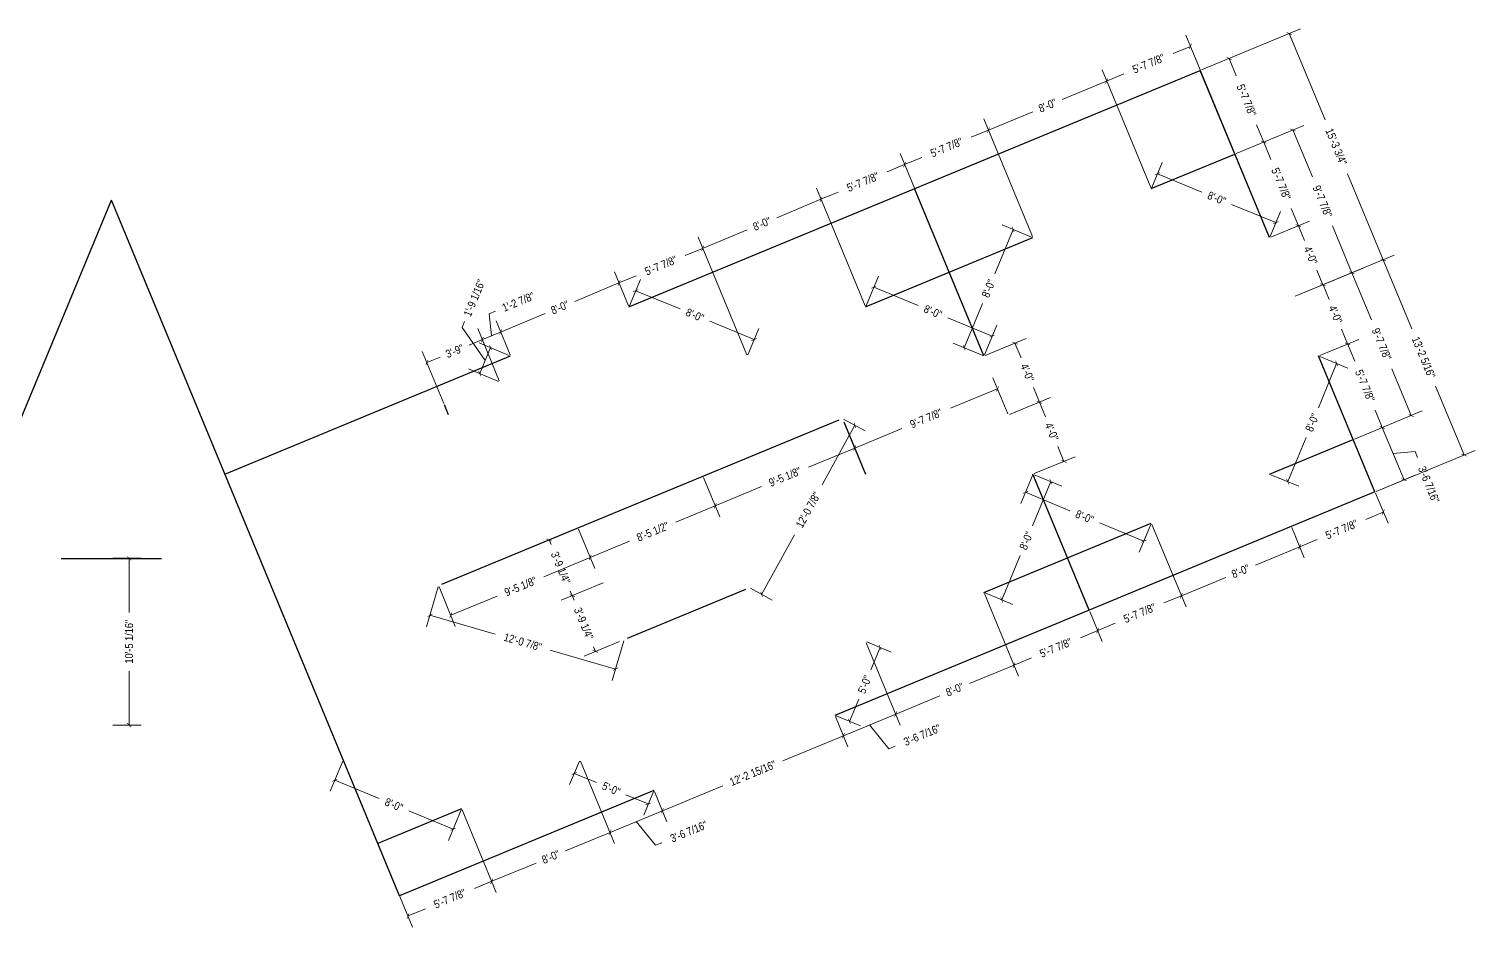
# Model space of a CAD drawing. Header units: inches. Extents: x 16134 to 18758, y 9254 to 10121.
# Drawn here: x 17674 to 18758, y 9280 to 9954 of the extents above; entities that cross this region are included whole.
import ezdxf

# ---------------------------------------------------------------- set-up
doc = ezdxf.new("R2010")
doc.units = ezdxf.units.IN
doc.header["$MEASUREMENT"] = 0
doc.styles.add('ARCHENTLTD', font='technical.ttf', dxfattribs={"height": 6})
doc.dimstyles.get("Standard").update_dxf_attribs({"dimtxt": 0.18, "dimasz": 0.18, "dimexe": 0.18, "dimexo": 0.0625, "dimgap": 0.09, "dimtad": 0, "dimtih": 1, "dimtoh": 1, "dimdec": 4, "dimzin": 0, "dimdsep": 46, "dimtxsty": 'Standard', "dimcen": 0.09, "dimadec": 0, "dimazin": 0, "dimtfac": 1, "dimtdec": 4, "dimtofl": 0, "dimtmove": 0, "dimatfit": 3, "dimfxl": 1, "dimtolj": 1, "dimtzin": 0, "dimarcsym": 0})

# ---------------------------------------------------------------- blocks, each defined once
blk = doc.blocks.new('_ArchTick')
at = {"color": 0, "linetype": 'ByBlock', "const_width": 0.15}
blk.add_lwpolyline([(-0.5, -0.5), (0.5, 0.5)], dxfattribs=at)
blk = doc.blocks.new('*D6')
at = {"color": 3, "lineweight": 9}
for p, q in [((18018.9, 9740), (18023.5, 9742)), ((18020.5, 9723.6), (18018.9, 9740)), ((18034.5, 9709.4), (18024, 9734.7)), ((18026.4, 9689.9), (18010.2, 9729)), ((18013.7, 9720.7), (18027.4, 9726.4))]:
    blk.add_line(p, q, dxfattribs=at)
at = {"color": 3, "lineweight": 9, "xscale": 3, "yscale": 3, "zscale": 3}
for p, rotation in [((18013.7, 9720.7), 202.4999999999979), ((18027.4, 9726.4), 22.49999999999789)]:
    blk.add_blockref('_ArchTick', p, dxfattribs=dict(at, rotation=rotation))
at = {"color": 3, "insert": (18040.6, 9749), "char_height": 6, "attachment_point": 5, "rotation": 22.5, "style": 'ARCHENTLTD'}
blk.add_mtext('\\A1;1\'-2 7/8"', dxfattribs=at)
blk = doc.blocks.new('*D7')
at = {"color": 3, "lineweight": 9}
for p, q in [((18123.2, 9746.1), (18112.7, 9771.5)), ((18116.1, 9763.2), (18082.9, 9749.4)), ((18034.5, 9709.4), (18024, 9734.7)), ((18027.4, 9726.4), (18060.7, 9740.2))]:
    blk.add_line(p, q, dxfattribs=at)
at = {"color": 3, "lineweight": 9, "xscale": 3, "yscale": 3, "zscale": 3}
for p, rotation in [((18116.1, 9763.2), 22.49999999999789), ((18027.4, 9726.4), 202.4999999999979)]:
    blk.add_blockref('_ArchTick', p, dxfattribs=dict(at, rotation=rotation))
at = {"color": 3, "insert": (18071.8, 9744.8), "char_height": 6, "attachment_point": 5, "rotation": 22.5, "style": 'ARCHENTLTD'}
blk.add_mtext('\\A1;8\'-0"', dxfattribs=at)
blk = doc.blocks.new('*D8')
at = {"color": 3, "lineweight": 9}
for p, q in [((18178.8, 9789.1), (18165.8, 9783.8)), ((18211.9, 9709.4), (18175.4, 9797.5)), ((18123.2, 9746.1), (18112.7, 9771.5)), ((18116.1, 9763.2), (18129.1, 9768.6))]:
    blk.add_line(p, q, dxfattribs=at)
at = {"color": 3, "lineweight": 9, "xscale": 3, "yscale": 3, "zscale": 3}
for p, rotation in [((18178.8, 9789.1), 22.49999999999789), ((18116.1, 9763.2), 202.4999999999979)]:
    blk.add_blockref('_ArchTick', p, dxfattribs=dict(at, rotation=rotation))
at = {"color": 3, "insert": (18147.5, 9776.2), "char_height": 6, "attachment_point": 5, "rotation": 22.5, "style": 'ARCHENTLTD'}
blk.add_mtext('\\A1;5\'-7 7/8"', dxfattribs=at)
blk = doc.blocks.new('*D9')
at = {"color": 3, "lineweight": 9}
for p, q in [((18300.6, 9746.1), (18264.1, 9834.2)), ((18267.5, 9825.9), (18234.3, 9812.1)), ((18178.8, 9789.1), (18212.1, 9802.9)), ((18211.9, 9709.4), (18175.4, 9797.5))]:
    blk.add_line(p, q, dxfattribs=at)
at = {"color": 3, "lineweight": 9, "xscale": 3, "yscale": 3, "zscale": 3}
for p, rotation in [((18267.5, 9825.9), 22.49999999999789), ((18178.8, 9789.1), 202.4999999999979)]:
    blk.add_blockref('_ArchTick', p, dxfattribs=dict(at, rotation=rotation))
at = {"color": 3, "insert": (18223.2, 9807.5), "char_height": 6, "attachment_point": 5, "rotation": 22.5, "style": 'ARCHENTLTD'}
blk.add_mtext('\\A1;8\'-0"', dxfattribs=at)
blk = doc.blocks.new('*D10')
at = {"color": 3, "lineweight": 9}
for p, q in [((18389.3, 9709.4), (18326.8, 9860.2)), ((18330.2, 9851.9), (18317.2, 9846.5)), ((18300.6, 9746.1), (18264.1, 9834.2)), ((18267.5, 9825.9), (18280.5, 9831.3))]:
    blk.add_line(p, q, dxfattribs=at)
at = {"color": 3, "lineweight": 9, "xscale": 3, "yscale": 3, "zscale": 3}
for p, rotation in [((18330.2, 9851.9), 22.49999999999789), ((18267.5, 9825.9), 202.4999999999979)]:
    blk.add_blockref('_ArchTick', p, dxfattribs=dict(at, rotation=rotation))
at = {"color": 3, "insert": (18298.9, 9838.9), "char_height": 6, "attachment_point": 5, "rotation": 22.5, "style": 'ARCHENTLTD'}
blk.add_mtext('\\A1;5\'-7 7/8"', dxfattribs=at)
blk = doc.blocks.new('*D11')
at = {"color": 3, "lineweight": 9}
for p, q in [((18426, 9798.1), (18389.5, 9886.2)), ((18393, 9877.8), (18380, 9872.5)), ((18389.3, 9709.4), (18326.8, 9860.2)), ((18330.2, 9851.9), (18343.2, 9857.2))]:
    blk.add_line(p, q, dxfattribs=at)
at = {"color": 3, "lineweight": 9, "xscale": 3, "yscale": 3, "zscale": 3}
for p, rotation in [((18393, 9877.8), 22.49999999999789), ((18330.2, 9851.9), 202.4999999999979)]:
    blk.add_blockref('_ArchTick', p, dxfattribs=dict(at, rotation=rotation))
at = {"color": 3, "insert": (18361.6, 9864.8), "char_height": 6, "attachment_point": 5, "rotation": 22.5, "style": 'ARCHENTLTD'}
blk.add_mtext('\\A1;5\'-7 7/8"', dxfattribs=at)
blk = doc.blocks.new('*D12')
at = {"color": 3, "lineweight": 9}
for p, q in [((18514.7, 9834.8), (18478.2, 9922.9)), ((18481.6, 9914.6), (18448.4, 9900.8)), ((18426, 9798.1), (18389.5, 9886.2)), ((18393, 9877.8), (18426.2, 9891.6))]:
    blk.add_line(p, q, dxfattribs=at)
at = {"color": 3, "lineweight": 9, "xscale": 3, "yscale": 3, "zscale": 3}
for p, rotation in [((18481.6, 9914.6), 22.49999999999789), ((18393, 9877.8), 202.4999999999979)]:
    blk.add_blockref('_ArchTick', p, dxfattribs=dict(at, rotation=rotation))
at = {"color": 3, "insert": (18437.3, 9896.2), "char_height": 6, "attachment_point": 5, "rotation": 22.5, "style": 'ARCHENTLTD'}
blk.add_mtext('\\A1;8\'-0"', dxfattribs=at)
blk = doc.blocks.new('*D13')
at = {"color": 3, "lineweight": 9}
for p, q in [((18544.4, 9940.6), (18531.4, 9935.2)), ((18603.4, 9798.1), (18540.9, 9948.9)), ((18514.7, 9834.8), (18478.2, 9922.9)), ((18481.6, 9914.6), (18494.6, 9920))]:
    blk.add_line(p, q, dxfattribs=at)
at = {"color": 3, "lineweight": 9, "xscale": 3, "yscale": 3, "zscale": 3}
for p, rotation in [((18544.4, 9940.6), 22.49999999999789), ((18481.6, 9914.6), 202.4999999999979)]:
    blk.add_blockref('_ArchTick', p, dxfattribs=dict(at, rotation=rotation))
at = {"color": 3, "insert": (18513, 9927.6), "char_height": 6, "attachment_point": 5, "rotation": 22.5, "style": 'ARCHENTLTD'}
blk.add_mtext('\\A1;5\'-7 7/8"', dxfattribs=at)
blk = doc.blocks.new('*D14')
at = {"color": 3, "lineweight": 9}
for p, q in [((18604.7, 9797.5), (18633.7, 9809.5)), ((18625.3, 9806.1), (18629.9, 9795)), ((18643.7, 9761.8), (18639.1, 9772.8)), ((18623, 9753.2), (18652, 9765.2))]:
    blk.add_line(p, q, dxfattribs=at)
at = {"color": 3, "lineweight": 9, "xscale": 3, "yscale": 3, "zscale": 3}
for p, rotation in [((18625.3, 9806.1), 112.5000000000001), ((18643.7, 9761.8), 292.5000000000001)]:
    blk.add_blockref('_ArchTick', p, dxfattribs=dict(at, rotation=rotation))
at = {"color": 3, "insert": (18634.5, 9783.9), "char_height": 6, "attachment_point": 5, "rotation": 292.5, "style": 'ARCHENTLTD'}
blk.add_mtext('\\A1;4\'-0"', dxfattribs=at)
blk = doc.blocks.new('*D15')
at = {"color": 3, "lineweight": 9}
for p, q in [((18578.7, 9860.3), (18607.7, 9872.3)), ((18599.4, 9868.8), (18604.7, 9855.8)), ((18625.3, 9806.1), (18620, 9819.1)), ((18604.7, 9797.5), (18633.7, 9809.5))]:
    blk.add_line(p, q, dxfattribs=at)
at = {"color": 3, "lineweight": 9, "xscale": 3, "yscale": 3, "zscale": 3}
for p, rotation in [((18599.4, 9868.8), 112.5000000000001), ((18625.3, 9806.1), 292.5000000000001)]:
    blk.add_blockref('_ArchTick', p, dxfattribs=dict(at, rotation=rotation))
at = {"color": 3, "insert": (18612.4, 9837.5), "char_height": 6, "attachment_point": 5, "rotation": 292.5, "style": 'ARCHENTLTD'}
blk.add_mtext('\\A1;5\'-7 7/8"', dxfattribs=at)
blk = doc.blocks.new('*D16')
at = {"color": 3, "lineweight": 9}
for p, q in [((18552.7, 9923), (18581.7, 9935)), ((18573.4, 9931.5), (18578.8, 9918.5)), ((18599.4, 9868.8), (18594, 9881.8)), ((18578.7, 9860.3), (18607.7, 9872.3))]:
    blk.add_line(p, q, dxfattribs=at)
at = {"color": 3, "lineweight": 9, "xscale": 3, "yscale": 3, "zscale": 3}
for p, rotation in [((18573.4, 9931.5), 112.5000000000001), ((18599.4, 9868.8), 292.5000000000001)]:
    blk.add_blockref('_ArchTick', p, dxfattribs=dict(at, rotation=rotation))
at = {"color": 3, "insert": (18586.4, 9900.2), "char_height": 6, "attachment_point": 5, "rotation": 292.5, "style": 'ARCHENTLTD'}
blk.add_mtext('\\A1;5\'-7 7/8"', dxfattribs=at)
blk = doc.blocks.new('*D17')
at = {"color": 3, "lineweight": 9}
for p, q in [((18623, 9753.2), (18652.2, 9765.3)), ((18643.9, 9761.8), (18648.5, 9750.8)), ((18662.2, 9717.5), (18657.7, 9728.5)), ((18641.4, 9708.8), (18670.6, 9720.9))]:
    blk.add_line(p, q, dxfattribs=at)
at = {"color": 3, "lineweight": 9, "xscale": 3, "yscale": 3, "zscale": 3}
for p, rotation in [((18643.9, 9761.8), 112.5000000000026), ((18662.2, 9717.5), 292.5000000000026)]:
    blk.add_blockref('_ArchTick', p, dxfattribs=dict(at, rotation=rotation))
at = {"color": 3, "insert": (18653.1, 9739.6), "char_height": 6, "attachment_point": 5, "rotation": 292.5, "style": 'ARCHENTLTD'}
blk.add_mtext('\\A1;4\'-0"', dxfattribs=at)
blk = doc.blocks.new('*D18')
at = {"color": 3, "lineweight": 9}
for p, q in [((18641.4, 9708.8), (18670.6, 9720.9)), ((18662.2, 9717.5), (18667.6, 9704.5)), ((18667.4, 9646.1), (18696.5, 9658.2)), ((18688.2, 9654.8), (18682.8, 9667.8))]:
    blk.add_line(p, q, dxfattribs=at)
at = {"color": 3, "lineweight": 9, "xscale": 3, "yscale": 3, "zscale": 3}
for p, rotation in [((18662.2, 9717.5), 112.5000000000026), ((18688.2, 9654.8), 292.5000000000026)]:
    blk.add_blockref('_ArchTick', p, dxfattribs=dict(at, rotation=rotation))
at = {"color": 3, "insert": (18675.2, 9686.1), "char_height": 6, "attachment_point": 5, "rotation": 292.5, "style": 'ARCHENTLTD'}
blk.add_mtext('\\A1;5\'-7 7/8"', dxfattribs=at)
blk = doc.blocks.new('*D19')
at = {"color": 3, "lineweight": 9}
for p, q in [((18667.4, 9646.1), (18696.5, 9658.2)), ((18688.2, 9654.8), (18704.5, 9615.6)), ((18696.3, 9635.2), (18712.8, 9636.8)), ((18712.8, 9636.8), (18714.7, 9632.2)), ((18683.6, 9606.9), (18712.8, 9619))]:
    blk.add_line(p, q, dxfattribs=at)
at = {"color": 3, "lineweight": 9, "xscale": 3, "yscale": 3, "zscale": 3}
for p, rotation in [((18688.2, 9654.8), 112.5000000000026), ((18704.5, 9615.6), 292.5000000000026)]:
    blk.add_blockref('_ArchTick', p, dxfattribs=dict(at, rotation=rotation))
at = {"color": 3, "insert": (18723.1, 9612), "char_height": 6, "attachment_point": 5, "rotation": 292.5, "style": 'ARCHENTLTD'}
blk.add_mtext('\\A1;3\'-6 7/16"', dxfattribs=at)
blk = doc.blocks.new('*D20')
at = {"color": 3, "lineweight": 9}
for p, q in [((17998.5, 9729.7), (18000.4, 9734.4)), ((18015.7, 9705), (17998.5, 9729.7)), ((18033.9, 9708.8), (18011.4, 9718.2)), ((18011.7, 9695.3), (18019.8, 9714.7)), ((18025.9, 9689.4), (18003.4, 9698.7))]:
    blk.add_line(p, q, dxfattribs=at)
at = {"color": 3, "lineweight": 9, "xscale": 3, "yscale": 3, "zscale": 3}
for p, rotation in [((18019.8, 9714.7), 67.50000000000126), ((18011.7, 9695.3), 247.5000000000013)]:
    blk.add_blockref('_ArchTick', p, dxfattribs=dict(at, rotation=rotation))
at = {"color": 3, "insert": (18007.7, 9751.9), "char_height": 6, "attachment_point": 5, "rotation": 67.5, "style": 'ARCHENTLTD'}
blk.add_mtext('\\A1;1\'-9 1/16"', dxfattribs=at)
blk = doc.blocks.new('*D21')
at = {"color": 3, "lineweight": 9}
for p, q in [((18123.9, 9746.1), (18132.1, 9765.8)), ((18128.6, 9757.4), (18161.9, 9743.7)), ((18217.3, 9720.7), (18184.1, 9734.5)), ((18212.6, 9709.4), (18220.8, 9729))]:
    blk.add_line(p, q, dxfattribs=at)
at = {"color": 3, "lineweight": 9, "xscale": 3, "yscale": 3, "zscale": 3}
for p, rotation in [((18128.6, 9757.4), 157.5000000000009), ((18217.3, 9720.7), 337.5000000000009)]:
    blk.add_blockref('_ArchTick', p, dxfattribs=dict(at, rotation=rotation))
at = {"color": 3, "insert": (18173, 9739.1), "char_height": 6, "attachment_point": 5, "rotation": 337.5, "style": 'ARCHENTLTD'}
blk.add_mtext('\\A1;8\'-0"', dxfattribs=at)
blk = doc.blocks.new('*D24')
at = {"color": 3, "lineweight": 9}
for p, q in [((18515.4, 9834.8), (18523.2, 9853.4)), ((18519.7, 9845.1), (18553, 9831.3)), ((18608.4, 9808.4), (18575.1, 9822.1)), ((18604.1, 9798.1), (18611.8, 9816.7))]:
    blk.add_line(p, q, dxfattribs=at)
at = {"color": 3, "lineweight": 9, "xscale": 3, "yscale": 3, "zscale": 3}
for p, rotation in [((18519.7, 9845.1), 157.5000000000001), ((18608.4, 9808.4), 337.5000000000001)]:
    blk.add_blockref('_ArchTick', p, dxfattribs=dict(at, rotation=rotation))
at = {"color": 3, "insert": (18564.1, 9826.7), "char_height": 6, "attachment_point": 5, "rotation": 337.5, "style": 'ARCHENTLTD'}
blk.add_mtext('\\A1;8\'-0"', dxfattribs=at)
blk = doc.blocks.new('*D25')
at = {"color": 3, "lineweight": 9}
for p, q in [((18654, 9702.9), (18640.3, 9669.6)), ((18641.4, 9708.1), (18662.4, 9699.4)), ((18617.3, 9614.2), (18631.1, 9647.4)), ((18604.7, 9619.4), (18625.6, 9610.7))]:
    blk.add_line(p, q, dxfattribs=at)
at = {"color": 3, "lineweight": 9, "xscale": 3, "yscale": 3, "zscale": 3}
for p, rotation in [((18654, 9702.9), 67.49999999999824), ((18617.3, 9614.2), 247.4999999999982)]:
    blk.add_blockref('_ArchTick', p, dxfattribs=dict(at, rotation=rotation))
at = {"color": 3, "insert": (18635.7, 9658.5), "char_height": 6, "attachment_point": 5, "rotation": 67.5, "style": 'ARCHENTLTD'}
blk.add_mtext('\\A1;8\'-0"', dxfattribs=at)
blk = doc.blocks.new('*D26')
at = {"color": 3, "lineweight": 9}
for p, q in [((18683.1, 9605.6), (18692.5, 9583)), ((18689, 9591.3), (18676, 9585.9)), ((18620.4, 9579.7), (18629.7, 9557)), ((18626.3, 9565.3), (18639.3, 9570.7))]:
    blk.add_line(p, q, dxfattribs=at)
at = {"color": 3, "lineweight": 9, "xscale": 3, "yscale": 3, "zscale": 3}
for p, rotation in [((18689, 9591.3), 22.49999999999912), ((18626.3, 9565.3), 202.4999999999991)]:
    blk.add_blockref('_ArchTick', p, dxfattribs=dict(at, rotation=rotation))
at = {"color": 3, "insert": (18657.7, 9578.3), "char_height": 6, "attachment_point": 5, "rotation": 22.5, "style": 'ARCHENTLTD'}
blk.add_mtext('\\A1;5\'-7 7/8"', dxfattribs=at)
blk = doc.blocks.new('*D27')
at = {"color": 3, "lineweight": 9}
for p, q in [((18515.4, 9582.1), (18541.1, 9520.3)), ((18620.4, 9579.7), (18629.7, 9557)), ((18626.3, 9565.3), (18593.1, 9551.6)), ((18537.6, 9528.6), (18570.9, 9542.4))]:
    blk.add_line(p, q, dxfattribs=at)
at = {"color": 3, "lineweight": 9, "xscale": 3, "yscale": 3, "zscale": 3}
for p, rotation in [((18626.3, 9565.3), 22.49999999999904), ((18537.6, 9528.6), 202.499999999999)]:
    blk.add_blockref('_ArchTick', p, dxfattribs=dict(at, rotation=rotation))
at = {"color": 3, "insert": (18582, 9547), "char_height": 6, "attachment_point": 5, "rotation": 22.5, "style": 'ARCHENTLTD'}
blk.add_mtext('\\A1;8\'-0"', dxfattribs=at)
blk = doc.blocks.new('*D28')
at = {"color": 3, "lineweight": 9}
for p, q in [((18515.4, 9582.1), (18541.1, 9520.3)), ((18537.6, 9528.6), (18524.6, 9523.2)), ((18469, 9516.9), (18478.3, 9494.3)), ((18474.9, 9502.6), (18487.9, 9508))]:
    blk.add_line(p, q, dxfattribs=at)
at = {"color": 3, "lineweight": 9, "xscale": 3, "yscale": 3, "zscale": 3}
for p, rotation in [((18537.6, 9528.6), 22.49999999999904), ((18474.9, 9502.6), 202.499999999999)]:
    blk.add_blockref('_ArchTick', p, dxfattribs=dict(at, rotation=rotation))
at = {"color": 3, "insert": (18506.3, 9515.6), "char_height": 6, "attachment_point": 5, "rotation": 22.5, "style": 'ARCHENTLTD'}
blk.add_mtext('\\A1;5\'-7 7/8"', dxfattribs=at)
blk = doc.blocks.new('*D29')
at = {"color": 3, "lineweight": 9}
for p, q in [((18390, 9530.2), (18415.6, 9468.3)), ((18469, 9516.9), (18478.3, 9494.3)), ((18474.9, 9502.6), (18461.9, 9497.2)), ((18412.2, 9476.6), (18425.2, 9482))]:
    blk.add_line(p, q, dxfattribs=at)
at = {"color": 3, "lineweight": 9, "xscale": 3, "yscale": 3, "zscale": 3}
for p, rotation in [((18474.9, 9502.6), 22.49999999999904), ((18412.2, 9476.6), 202.499999999999)]:
    blk.add_blockref('_ArchTick', p, dxfattribs=dict(at, rotation=rotation))
at = {"color": 3, "insert": (18443.5, 9489.6), "char_height": 6, "attachment_point": 5, "rotation": 22.5, "style": 'ARCHENTLTD'}
blk.add_mtext('\\A1;5\'-7 7/8"', dxfattribs=at)
blk = doc.blocks.new('*D30')
at = {"color": 3, "lineweight": 9}
for p, q in [((18390, 9530.2), (18415.6, 9468.3)), ((18301.3, 9493.4), (18326.9, 9431.6)), ((18412.2, 9476.6), (18378.9, 9462.9)), ((18323.5, 9439.9), (18356.7, 9453.7))]:
    blk.add_line(p, q, dxfattribs=at)
at = {"color": 3, "lineweight": 9, "xscale": 3, "yscale": 3, "zscale": 3}
for p, rotation in [((18412.2, 9476.6), 22.49999999999904), ((18323.5, 9439.9), 202.499999999999)]:
    blk.add_blockref('_ArchTick', p, dxfattribs=dict(at, rotation=rotation))
at = {"color": 3, "insert": (18367.8, 9458.3), "char_height": 6, "attachment_point": 5, "rotation": 22.5, "style": 'ARCHENTLTD'}
blk.add_mtext('\\A1;8\'-0"', dxfattribs=at)
blk = doc.blocks.new('*D31')
at = {"color": 3, "lineweight": 9}
for p, q in [((18301.3, 9493.4), (18326.9, 9431.6)), ((18278.4, 9438), (18287.7, 9415.4)), ((18323.5, 9439.9), (18284.3, 9423.7)), ((18303.9, 9431.8), (18318.4, 9413.9)), ((18318.4, 9413.9), (18323.1, 9415.9))]:
    blk.add_line(p, q, dxfattribs=at)
at = {"color": 3, "lineweight": 9, "xscale": 3, "yscale": 3, "zscale": 3}
for p, rotation in [((18323.5, 9439.9), 22.49999999999904), ((18284.3, 9423.7), 202.499999999999)]:
    blk.add_blockref('_ArchTick', p, dxfattribs=dict(at, rotation=rotation))
at = {"color": 3, "insert": (18343.3, 9424.2), "char_height": 6, "attachment_point": 5, "rotation": 22.5, "style": 'ARCHENTLTD'}
blk.add_mtext('\\A1;3\'-6 7/16"', dxfattribs=at)
blk = doc.blocks.new('*D32')
at = {"color": 3, "lineweight": 9}
for p, q in [((18278.4, 9438), (18287.7, 9415.4)), ((18284.3, 9423.7), (18239, 9404.9)), ((18142.6, 9381.8), (18152, 9359.1)), ((18148.6, 9367.4), (18193.9, 9386.2))]:
    blk.add_line(p, q, dxfattribs=at)
at = {"color": 3, "lineweight": 9, "xscale": 3, "yscale": 3, "zscale": 3}
for p, rotation in [((18284.3, 9423.7), 22.49999999999904), ((18148.6, 9367.4), 202.499999999999)]:
    blk.add_blockref('_ArchTick', p, dxfattribs=dict(at, rotation=rotation))
at = {"color": 3, "insert": (18216.4, 9395.6), "char_height": 6, "attachment_point": 5, "rotation": 22.5, "style": 'ARCHENTLTD'}
blk.add_mtext('\\A1;12\'-2 15/16"', dxfattribs=at)
blk = doc.blocks.new('*D33')
at = {"color": 3, "lineweight": 9}
for p, q in [((18087.2, 9404.7), (18112.8, 9342.9)), ((18142.6, 9381.8), (18152, 9359.1)), ((18148.6, 9367.4), (18109.4, 9351.2)), ((18129, 9359.3), (18143.5, 9341.5)), ((18143.5, 9341.5), (18148.1, 9343.4))]:
    blk.add_line(p, q, dxfattribs=at)
at = {"color": 3, "lineweight": 9, "xscale": 3, "yscale": 3, "zscale": 3}
for p, rotation in [((18148.6, 9367.4), 22.49999999999904), ((18109.4, 9351.2), 202.499999999999)]:
    blk.add_blockref('_ArchTick', p, dxfattribs=dict(at, rotation=rotation))
at = {"color": 3, "insert": (18168.4, 9351.8), "char_height": 6, "attachment_point": 5, "rotation": 22.5, "style": 'ARCHENTLTD'}
blk.add_mtext('\\A1;3\'-6 7/16"', dxfattribs=at)
blk = doc.blocks.new('*D34')
at = {"color": 3, "lineweight": 9}
for p, q in [((18087.2, 9404.7), (18112.8, 9342.9)), ((17998.5, 9368), (18024.1, 9306.2)), ((18109.4, 9351.2), (18076.1, 9337.4)), ((18020.7, 9314.5), (18053.9, 9328.2))]:
    blk.add_line(p, q, dxfattribs=at)
at = {"color": 3, "lineweight": 9, "xscale": 3, "yscale": 3, "zscale": 3}
for p, rotation in [((18109.4, 9351.2), 22.49999999999904), ((18020.7, 9314.5), 202.499999999999)]:
    blk.add_blockref('_ArchTick', p, dxfattribs=dict(at, rotation=rotation))
at = {"color": 3, "insert": (18065, 9332.8), "char_height": 6, "attachment_point": 5, "rotation": 22.5, "style": 'ARCHENTLTD'}
blk.add_mtext('\\A1;8\'-0"', dxfattribs=at)
blk = doc.blocks.new('*D35')
at = {"color": 3, "lineweight": 9}
for p, q in [((17909.8, 9404.7), (17961.4, 9280.2)), ((17998.5, 9368), (18024.1, 9306.2)), ((18020.7, 9314.5), (18007.7, 9309.1)), ((17958, 9288.5), (17971, 9293.9))]:
    blk.add_line(p, q, dxfattribs=at)
at = {"color": 3, "lineweight": 9, "xscale": 3, "yscale": 3, "zscale": 3}
for p, rotation in [((18020.7, 9314.5), 22.49999999999904), ((17958, 9288.5), 202.499999999999)]:
    blk.add_blockref('_ArchTick', p, dxfattribs=dict(at, rotation=rotation))
at = {"color": 3, "insert": (17989.3, 9301.5), "char_height": 6, "attachment_point": 5, "rotation": 22.5, "style": 'ARCHENTLTD'}
blk.add_mtext('\\A1;5\'-7 7/8"', dxfattribs=at)
blk = doc.blocks.new('*D37')
at = {"color": 3, "lineweight": 9}
for p, q in [((18427.3, 9619.4), (18448.1, 9610.8)), ((18439.8, 9614.2), (18426, 9581)), ((18403, 9525.5), (18416.8, 9558.8)), ((18390.6, 9530.7), (18411.3, 9522.1))]:
    blk.add_line(p, q, dxfattribs=at)
at = {"color": 3, "lineweight": 9, "xscale": 3, "yscale": 3, "zscale": 3}
for p, rotation in [((18439.8, 9614.2), 67.49999999999908), ((18403, 9525.5), 247.4999999999991)]:
    blk.add_blockref('_ArchTick', p, dxfattribs=dict(at, rotation=rotation))
at = {"color": 3, "insert": (18421.4, 9569.9), "char_height": 6, "attachment_point": 5, "rotation": 67.5, "style": 'ARCHENTLTD'}
blk.add_mtext('\\A1;8\'-0"', dxfattribs=at)
blk = doc.blocks.new('*D38')
at = {"color": 3, "lineweight": 9}
for p, q in [((18301.9, 9494), (18320.1, 9486.4)), ((18311.8, 9489.8), (18304.9, 9473.1)), ((18288.8, 9434.4), (18295.8, 9451.1)), ((18278.9, 9438.5), (18297.2, 9431))]:
    blk.add_line(p, q, dxfattribs=at)
at = {"color": 3, "lineweight": 9, "xscale": 3, "yscale": 3, "zscale": 3}
for p, rotation in [((18311.8, 9489.8), 67.49999999999874), ((18288.8, 9434.4), 247.4999999999987)]:
    blk.add_blockref('_ArchTick', p, dxfattribs=dict(at, rotation=rotation))
at = {"color": 3, "insert": (18300.3, 9462.1), "char_height": 6, "attachment_point": 5, "rotation": 67.5, "style": 'ARCHENTLTD'}
blk.add_mtext('\\A1;5\'-0"', dxfattribs=at)
blk = doc.blocks.new('*D39')
at = {"color": 3, "lineweight": 9}
for p, q in [((18086.4, 9404.7), (18079.1, 9387.1)), ((18082.6, 9395.4), (18099.3, 9388.5)), ((18138, 9372.5), (18121.3, 9379.4)), ((18141.9, 9381.8), (18134.6, 9364.2))]:
    blk.add_line(p, q, dxfattribs=at)
at = {"color": 3, "lineweight": 9, "xscale": 3, "yscale": 3, "zscale": 3}
for p, rotation in [((18082.6, 9395.4), 157.5000000000003), ((18138, 9372.5), 337.5000000000003)]:
    blk.add_blockref('_ArchTick', p, dxfattribs=dict(at, rotation=rotation))
at = {"color": 3, "insert": (18110.3, 9383.9), "char_height": 6, "attachment_point": 5, "rotation": 337.5, "style": 'ARCHENTLTD'}
blk.add_mtext('\\A1;5\'-0"', dxfattribs=at)
blk = doc.blocks.new('*D79')
at = {"color": 3, "lineweight": 9}
for p, q in [((18426, 9618.8), (18417.3, 9597.9)), ((18420.8, 9606.2), (18454, 9592.4)), ((18509.4, 9569.5), (18476.2, 9583.2)), ((18514.7, 9582.1), (18506, 9561.2))]:
    blk.add_line(p, q, dxfattribs=at)
at = {"color": 3, "lineweight": 9, "xscale": 3, "yscale": 3, "zscale": 3}
for p, rotation in [((18420.8, 9606.2), 157.5000000000049), ((18509.4, 9569.5), 337.5000000000049)]:
    blk.add_blockref('_ArchTick', p, dxfattribs=dict(at, rotation=rotation))
at = {"color": 3, "insert": (18465.1, 9587.8), "char_height": 6, "attachment_point": 5, "rotation": 337.5, "style": 'ARCHENTLTD'}
blk.add_mtext('\\A1;8\'-0"', dxfattribs=at)
blk = doc.blocks.new('*D80')
at = {"color": 3, "lineweight": 9}
for p, q in [((18301.3, 9746.1), (18310.5, 9768.3)), ((18307.1, 9760), (18340.3, 9746.2)), ((18395.8, 9723.3), (18362.5, 9737)), ((18390, 9709.4), (18399.2, 9731.6))]:
    blk.add_line(p, q, dxfattribs=at)
at = {"color": 3, "lineweight": 9, "xscale": 3, "yscale": 3, "zscale": 3}
for p, rotation in [((18307.1, 9760), 157.5000000000001), ((18395.8, 9723.3), 337.5000000000001)]:
    blk.add_blockref('_ArchTick', p, dxfattribs=dict(at, rotation=rotation))
at = {"color": 3, "insert": (18351.4, 9741.6), "char_height": 6, "attachment_point": 5, "rotation": 337.5, "style": 'ARCHENTLTD'}
blk.add_mtext('\\A1;8\'-0"', dxfattribs=at)
blk = doc.blocks.new('*D81')
at = {"color": 3, "lineweight": 9}
for p, q in [((18411.5, 9803.3), (18397.7, 9770.1)), ((18425.4, 9797.5), (18403.2, 9806.8)), ((18374.8, 9714.6), (18388.5, 9747.9)), ((18388.7, 9708.8), (18366.5, 9718.1))]:
    blk.add_line(p, q, dxfattribs=at)
at = {"color": 3, "lineweight": 9, "xscale": 3, "yscale": 3, "zscale": 3}
for p, rotation in [((18411.5, 9803.3), 67.4999999999999), ((18374.8, 9714.6), 247.4999999999999)]:
    blk.add_blockref('_ArchTick', p, dxfattribs=dict(at, rotation=rotation))
at = {"color": 3, "insert": (18393.1, 9759), "char_height": 6, "attachment_point": 5, "rotation": 67.5, "style": 'ARCHENTLTD'}
blk.add_mtext('\\A1;8\'-0"', dxfattribs=at)
blk = doc.blocks.new('*D82')
at = {"color": 3, "lineweight": 9}
for p, q in [((17909.1, 9404.7), (17899.6, 9382)), ((17903.1, 9390.3), (17936.3, 9376.5)), ((17991.8, 9353.6), (17958.5, 9367.3)), ((17997.7, 9368), (17988.3, 9345.2))]:
    blk.add_line(p, q, dxfattribs=at)
at = {"color": 3, "lineweight": 9, "xscale": 3, "yscale": 3, "zscale": 3}
for p, rotation in [((17903.1, 9390.3), 157.5000000000011), ((17991.8, 9353.6), 337.5000000000011)]:
    blk.add_blockref('_ArchTick', p, dxfattribs=dict(at, rotation=rotation))
at = {"color": 3, "insert": (17947.4, 9371.9), "char_height": 6, "attachment_point": 5, "rotation": 337.5, "style": 'ARCHENTLTD'}
blk.add_mtext('\\A1;8\'-0"', dxfattribs=at)
blk = doc.blocks.new('*D91')
at = {"color": 3, "lineweight": 9}
for p, q in [((18026.4, 9689.9), (18010.2, 9729)), ((18013.7, 9720.7), (18003.7, 9716.6)), ((17984.9, 9672.7), (17968.7, 9711.8)), ((17972.1, 9703.5), (17982, 9707.6))]:
    blk.add_line(p, q, dxfattribs=at)
at = {"color": 3, "lineweight": 9, "xscale": 3, "yscale": 3, "zscale": 3}
for p, rotation in [((18013.7, 9720.7), 22.49999999999793), ((17972.1, 9703.5), 202.4999999999979)]:
    blk.add_blockref('_ArchTick', p, dxfattribs=dict(at, rotation=rotation))
at = {"color": 3, "insert": (17992.9, 9712.1), "char_height": 6, "attachment_point": 5, "rotation": 22.5, "style": 'ARCHENTLTD'}
blk.add_mtext('\\A1;3\'-9"', dxfattribs=at)
blk = doc.blocks.new('*D109')
at = {"color": 3, "lineweight": 9}
for p, q in [((18552.7, 9923), (18626.9, 9953.7)), ((18618.5, 9950.2), (18645.3, 9885.6)), ((18688.9, 9780.5), (18662.1, 9845.1)), ((18623, 9753.2), (18697.2, 9783.9))]:
    blk.add_line(p, q, dxfattribs=at)
at = {"color": 3, "lineweight": 9, "xscale": 3, "yscale": 3, "zscale": 3}
for p, rotation in [((18618.5, 9950.2), 112.4999999999983), ((18688.9, 9780.5), 292.4999999999983)]:
    blk.add_blockref('_ArchTick', p, dxfattribs=dict(at, rotation=rotation))
at = {"color": 3, "insert": (18653.7, 9865.3), "char_height": 6, "attachment_point": 5, "rotation": 292.5, "style": 'ARCHENTLTD'}
blk.add_mtext('\\A1;15\'-3 3/4"', dxfattribs=at)
blk = doc.blocks.new('*D110')
at = {"color": 3, "lineweight": 9}
for p, q in [((18578.7, 9860.3), (18629.5, 9881.3)), ((18621.2, 9877.9), (18635.8, 9842.7)), ((18665.5, 9770.8), (18651, 9806)), ((18623, 9753.2), (18673.9, 9774.2))]:
    blk.add_line(p, q, dxfattribs=at)
at = {"color": 3, "lineweight": 9, "xscale": 3, "yscale": 3, "zscale": 3}
for p, rotation in [((18621.2, 9877.9), 112.5000000000018), ((18665.5, 9770.8), 292.5000000000019)]:
    blk.add_blockref('_ArchTick', p, dxfattribs=dict(at, rotation=rotation))
at = {"color": 3, "insert": (18643.4, 9824.3), "char_height": 6, "attachment_point": 5, "rotation": 292.5, "style": 'ARCHENTLTD'}
blk.add_mtext('\\A1;9\'-7 7/8"', dxfattribs=at)
blk = doc.blocks.new('*D111')
at = {"color": 3, "lineweight": 9}
for p, q in [((18407.6, 9665), (18396.4, 9692.1)), ((18399.9, 9683.8), (18364.7, 9669.2)), ((18300.6, 9620.7), (18289.4, 9647.7)), ((18292.8, 9639.4), (18328, 9654))]:
    blk.add_line(p, q, dxfattribs=at)
at = {"color": 3, "lineweight": 9, "xscale": 3, "yscale": 3, "zscale": 3}
for p, rotation in [((18399.9, 9683.8), 22.49999999999912), ((18292.8, 9639.4), 202.4999999999991)]:
    blk.add_blockref('_ArchTick', p, dxfattribs=dict(at, rotation=rotation))
at = {"color": 3, "insert": (18346.3, 9661.6), "char_height": 6, "attachment_point": 5, "rotation": 22.5, "style": 'ARCHENTLTD'}
blk.add_mtext('\\A1;9\'-7 7/8"', dxfattribs=at)
blk = doc.blocks.new('*D112')
at = {"color": 3, "lineweight": 9}
for p, q in [((18300.6, 9620.7), (18289.4, 9647.7)), ((18292.8, 9639.4), (18258.1, 9625)), ((18179.5, 9617.4), (18191.7, 9587.8)), ((18188.3, 9596.1), (18223, 9610.5))]:
    blk.add_line(p, q, dxfattribs=at)
at = {"color": 3, "lineweight": 9, "xscale": 3, "yscale": 3, "zscale": 3}
for p, rotation in [((18292.8, 9639.4), 22.49999999999912), ((18188.3, 9596.1), 202.4999999999991)]:
    blk.add_blockref('_ArchTick', p, dxfattribs=dict(at, rotation=rotation))
at = {"color": 3, "insert": (18240.5, 9617.8), "char_height": 6, "attachment_point": 5, "rotation": 22.5, "style": 'ARCHENTLTD'}
blk.add_mtext('\\A1;9\'-5 1/8"', dxfattribs=at)
blk = doc.blocks.new('*D113')
at = {"color": 3, "lineweight": 9}
for p, q in [((18179.5, 9617.4), (18191.7, 9587.8)), ((18188.3, 9596.1), (18158.8, 9583.9)), ((18085.7, 9578.5), (18098, 9549)), ((18094.5, 9557.3), (18124, 9569.5))]:
    blk.add_line(p, q, dxfattribs=at)
at = {"color": 3, "lineweight": 9, "xscale": 3, "yscale": 3, "zscale": 3}
for p, rotation in [((18188.3, 9596.1), 22.49999999999912), ((18094.5, 9557.3), 202.4999999999991)]:
    blk.add_blockref('_ArchTick', p, dxfattribs=dict(at, rotation=rotation))
at = {"color": 3, "insert": (18141.4, 9576.7), "char_height": 6, "attachment_point": 5, "rotation": 22.5, "style": 'ARCHENTLTD'}
blk.add_mtext('\\A1;8\'-5 1/2"', dxfattribs=at)
blk = doc.blocks.new('*D114')
at = {"color": 3, "lineweight": 9}
for p, q in [((18085.7, 9578.5), (18098, 9549)), ((18094.5, 9557.3), (18059.8, 9542.9)), ((17981.2, 9535.2), (17993.4, 9505.7)), ((17990, 9514), (18024.7, 9528.4))]:
    blk.add_line(p, q, dxfattribs=at)
at = {"color": 3, "lineweight": 9, "xscale": 3, "yscale": 3, "zscale": 3}
for p, rotation in [((18094.5, 9557.3), 22.49999999999912), ((17990, 9514), 202.4999999999991)]:
    blk.add_blockref('_ArchTick', p, dxfattribs=dict(at, rotation=rotation))
at = {"color": 3, "insert": (18042.3, 9535.6), "char_height": 6, "attachment_point": 5, "rotation": 22.5, "style": 'ARCHENTLTD'}
blk.add_mtext('\\A1;9\'-5 1/8"', dxfattribs=at)
blk = doc.blocks.new('*D115')
at = {"color": 3, "lineweight": 9}
for p, q in [((18086.9, 9580.1), (18055.4, 9567.1)), ((18063.7, 9570.5), (18065.2, 9567.1)), ((18104.3, 9538.3), (18072.7, 9525.3)), ((18081.1, 9528.7), (18079.6, 9532.1))]:
    blk.add_line(p, q, dxfattribs=at)
at = {"color": 3, "lineweight": 9, "xscale": 3, "yscale": 3, "zscale": 3}
for p, rotation in [((18063.7, 9570.5), 112.4999999999971), ((18081.1, 9528.7), 292.4999999999971)]:
    blk.add_blockref('_ArchTick', p, dxfattribs=dict(at, rotation=rotation))
at = {"color": 3, "insert": (18072.4, 9549.6), "char_height": 6, "attachment_point": 5, "rotation": 292.5, "style": 'ARCHENTLTD'}
blk.add_mtext('\\A1;3\'-9 1/4"', dxfattribs=at)
blk = doc.blocks.new('*D116')
at = {"color": 3, "lineweight": 9}
for p, q in [((18104.3, 9538.3), (18072.7, 9525.3)), ((18081.1, 9528.7), (18082.5, 9525.3)), ((18116.5, 9494.4), (18090.1, 9483.4)), ((18098.4, 9486.9), (18097, 9490.3))]:
    blk.add_line(p, q, dxfattribs=at)
at = {"color": 3, "lineweight": 9, "xscale": 3, "yscale": 3, "zscale": 3}
for p, rotation in [((18081.1, 9528.7), 112.4999999999971), ((18098.4, 9486.9), 292.4999999999971)]:
    blk.add_blockref('_ArchTick', p, dxfattribs=dict(at, rotation=rotation))
at = {"color": 3, "insert": (18089.7, 9507.8), "char_height": 6, "attachment_point": 5, "rotation": 292.5, "style": 'ARCHENTLTD'}
blk.add_mtext('\\A1;3\'-9 1/4"', dxfattribs=at)
blk = doc.blocks.new('*D117')
at = {"color": 3, "lineweight": 9}
for p, q in [((18284.5, 9661.1), (18300.7, 9652.2)), ((18292.9, 9656.5), (18268.3, 9611.8)), ((18223, 9529.6), (18247.6, 9574.2)), ((18214.6, 9534.2), (18230.9, 9525.2))]:
    blk.add_line(p, q, dxfattribs=at)
at = {"color": 3, "lineweight": 9, "xscale": 3, "yscale": 3, "zscale": 3}
for p, rotation in [((18292.9, 9656.5), 61.15801686161419), ((18223, 9529.6), 241.1580168616142)]:
    blk.add_blockref('_ArchTick', p, dxfattribs=dict(at, rotation=rotation))
at = {"color": 3, "insert": (18257.9, 9593), "char_height": 6, "attachment_point": 5, "rotation": 61.158, "style": 'ARCHENTLTD'}
blk.add_mtext('\\A1;12\'-0 7/8"', dxfattribs=at)
blk = doc.blocks.new('*D118')
at = {"color": 3, "lineweight": 9}
for p, q in [((17980.5, 9535.2), (17971.9, 9505.4)), ((17974.4, 9514), (18023.4, 9499.8)), ((18113.6, 9473.7), (18064.6, 9487.9)), ((18119.7, 9494.9), (18111.1, 9465.1))]:
    blk.add_line(p, q, dxfattribs=at)
at = {"color": 3, "lineweight": 9, "xscale": 3, "yscale": 3, "zscale": 3}
for p, rotation in [((17974.4, 9514), 163.8419831383854), ((18113.6, 9473.7), 343.8419831383854)]:
    blk.add_blockref('_ArchTick', p, dxfattribs=dict(at, rotation=rotation))
at = {"color": 3, "insert": (18044, 9493.9), "char_height": 6, "attachment_point": 5, "rotation": 343.842, "style": 'ARCHENTLTD'}
blk.add_mtext('\\A1;12\'-0 7/8"', dxfattribs=at)
blk = doc.blocks.new('*D120')
at = {"color": 3, "lineweight": 9}
for p, q in [((18390.6, 9708.8), (18421.2, 9721.5)), ((18412.9, 9718.1), (18417.5, 9707)), ((18431.2, 9673.7), (18426.7, 9684.8)), ((18408.9, 9664.5), (18439.6, 9677.2))]:
    blk.add_line(p, q, dxfattribs=at)
at = {"color": 3, "lineweight": 9, "xscale": 3, "yscale": 3, "zscale": 3}
for p, rotation in [((18412.9, 9718.1), 112.5000000000017), ((18431.2, 9673.7), 292.5000000000018)]:
    blk.add_blockref('_ArchTick', p, dxfattribs=dict(at, rotation=rotation))
at = {"color": 3, "insert": (18422.1, 9695.9), "char_height": 6, "attachment_point": 5, "rotation": 292.5, "style": 'ARCHENTLTD'}
blk.add_mtext('\\A1;4\'-0"', dxfattribs=at)
blk = doc.blocks.new('*D121')
at = {"color": 3, "lineweight": 9}
for p, q in [((18408.9, 9664.5), (18439.6, 9677.2)), ((18431.2, 9673.7), (18435.8, 9662.7)), ((18449.6, 9629.4), (18445, 9640.5)), ((18427.3, 9620.2), (18457.9, 9632.8))]:
    blk.add_line(p, q, dxfattribs=at)
at = {"color": 3, "lineweight": 9, "xscale": 3, "yscale": 3, "zscale": 3}
for p, rotation in [((18431.2, 9673.7), 112.5000000000017), ((18449.6, 9629.4), 292.5000000000018)]:
    blk.add_blockref('_ArchTick', p, dxfattribs=dict(at, rotation=rotation))
at = {"color": 3, "insert": (18440.4, 9651.6), "char_height": 6, "attachment_point": 5, "rotation": 292.5, "style": 'ARCHENTLTD'}
blk.add_mtext('\\A1;4\'-0"', dxfattribs=at)
blk = doc.blocks.new('*D122')
at = {"color": 3, "lineweight": 9}
for p, q in [((18623, 9753.2), (18673.9, 9774.2)), ((18665.5, 9770.8), (18680.1, 9735.6)), ((18709.9, 9663.7), (18695.3, 9698.9)), ((18667.4, 9646.1), (18718.2, 9667.2))]:
    blk.add_line(p, q, dxfattribs=at)
at = {"color": 3, "lineweight": 9, "xscale": 3, "yscale": 3, "zscale": 3}
for p, rotation in [((18665.5, 9770.8), 112.5000000000019), ((18709.9, 9663.7), 292.5000000000019)]:
    blk.add_blockref('_ArchTick', p, dxfattribs=dict(at, rotation=rotation))
at = {"color": 3, "insert": (18687.7, 9717.3), "char_height": 6, "attachment_point": 5, "rotation": 292.5, "style": 'ARCHENTLTD'}
blk.add_mtext('\\A1;9\'-7 7/8"', dxfattribs=at)
blk = doc.blocks.new('*D123')
at = {"color": 3, "lineweight": 9}
for p, q in [((18623, 9753.2), (18697.2, 9783.9)), ((18688.9, 9780.5), (18710.3, 9728.8)), ((18749.5, 9634.2), (18728.1, 9685.9)), ((18683.6, 9606.9), (18757.8, 9637.6))]:
    blk.add_line(p, q, dxfattribs=at)
at = {"color": 3, "lineweight": 9, "xscale": 3, "yscale": 3, "zscale": 3}
for p, rotation in [((18688.9, 9780.5), 112.4999999999983), ((18749.5, 9634.2), 292.4999999999983)]:
    blk.add_blockref('_ArchTick', p, dxfattribs=dict(at, rotation=rotation))
at = {"color": 3, "insert": (18719.2, 9707.3), "char_height": 6, "attachment_point": 5, "rotation": 292.5, "style": 'ARCHENTLTD'}
blk.add_mtext('\\A1;13\'-2 5/16"', dxfattribs=at)
blk = doc.blocks.new('*D179')
at = {"color": 3, "lineweight": 9}
for p, q in [((17736.6, 9556.7), (17757.9, 9556.7)), ((17748.9, 9556.7), (17748.9, 9516.2)), ((17748.9, 9431.6), (17748.9, 9472.1)), ((17736.6, 9431.6), (17757.9, 9431.6))]:
    blk.add_line(p, q, dxfattribs=at)
at = {"color": 3, "lineweight": 9, "xscale": 3, "yscale": 3, "zscale": 3}
for p, rotation in [((17748.9, 9556.7), 90), ((17748.9, 9431.6), 270)]:
    blk.add_blockref('_ArchTick', p, dxfattribs=dict(at, rotation=rotation))
at = {"color": 3, "insert": (17748.9, 9494.2), "char_height": 6, "attachment_point": 5, "rotation": 90, "style": 'ARCHENTLTD'}
blk.add_mtext('\\A1;10\'-5 1/16"', dxfattribs=at)

msp = doc.modelspace()

# ---------------------------------------------------------------- linework, layer by layer
at = {"color": 6}
for p, q in [((18123.55651, 9745.20263), (18551.80147, 9922.5875)), ((18603.7563, 9797.15746), (18551.80147, 9922.5875)), ((18515.06386, 9833.89507), (18577.77889, 9859.87248)), ((18389.63382, 9708.46502), (18337.67899, 9833.89507)), ((17511.27307, 9283.69801), (17735.61066, 9825.29686)), ((17951.64733, 9303.7382), (17735.61066, 9825.29686)), ((18300.94139, 9745.20263), (18426.37143, 9797.15746)), ((17820.7416, 9619.77259), (18034.86408, 9708.46502)), ((18682.70721, 9606.55311), (18640.49391, 9708.46502)), ((17988.29675, 9664.40864), (17985.23528, 9671.79967)), ((17983.35071, 9537.20047), (18281.08429, 9660.52576)), ((18284.67734, 9659.03747), (18300.94139, 9619.77259)), ((18603.7563, 9619.77259), (18666.47132, 9645.75)), ((18468.58473, 9517.86068), (18426.37143, 9619.77259)), ((18682.70721, 9606.55311), (18277.98038, 9438.90977)), ((18389.63382, 9531.08015), (18515.06386, 9583.03498)), ((17697.89057, 9556.67831), (17773.2289, 9556.67831)), ((18122.50414, 9496.88321), (18211.19657, 9533.62082)), ((18142.25168, 9382.6891), (17951.64733, 9303.7382)), ((17998.12647, 9368.9125), (17935.41145, 9342.93509))]:
    msp.add_line(p, q, dxfattribs=at)

# ---------------------------------------------------------------- dimensions: what is measured, and where the dimension line sits
for p1, p2, distance, picture, middle in [((18551.80147, 9922.5875), (18622.1251, 9752.81124), 72.24277, '*D109', (18653.70691, 9865.34548)), ((18577.778887, 9859.872482), (18622.125105, 9752.811242), 46.991097, '*D110', (18643.366109, 9824.324576)), ((18515.06386, 9833.89507), (18603.7563, 9797.15746), 12.13996, '*D24', (18564.05584, 9826.74212)), ((18389.63382, 9708.46502), (18426.37143, 9797.15746), 16.0911, '*D81', (18393.13639, 9758.96904)), ((18622.1251, 9752.81124), (18603.7563, 9797.15746), -23.3612, '*D14', (18634.52364, 9783.92429)), ((18300.94139, 9745.20263), (18389.63382, 9708.46502), 16.00556, '*D80', (18351.41266, 9741.62103)), ((18123.55651, 9745.20263), (18212.24895, 9708.46502), 13.24361, '*D21', (18172.97084, 9739.06933)), ((18622.1251, 9752.81124), (18640.49391, 9708.46502), 23.54504, '*D17', (18653.06229, 9739.64843)), ((18389.63382, 9708.46502), (18408.00263, 9664.11881), 25.15513, '*D120', (18422.05853, 9695.91837)), ((18603.7563, 9619.77259), (18640.49391, 9708.46502), -14.66755, '*D25', (18635.67616, 9658.50578)), ((18408.00263, 9664.11881), (18300.94139, 9619.77259), -21.25, '*D111', (18346.33998, 9661.57814)), ((18213.737239, 9534.673202), (18283.62496, 9661.578138), -10.540092, '*D117', (18257.913729, 9593.041176)), ((18389.63382, 9531.08015), (18426.37143, 9619.77259), -14.49805, '*D37', (18421.39708, 9569.87821)), ((18426.37143, 9619.77259), (18515.06386, 9583.03498), -14.67861, '*D79', (18465.10039, 9587.84252)), ((18682.70721, 9606.55311), (18619.99218, 9580.5757), 16.49622, '*D26', (18657.66252, 9578.32389)), ((18087.87128, 9580.49431), (18105.18771, 9538.68876), -26.1156, '*D115', (18072.40183, 9549.59753)), ((17735.61066, 9556.67831), (17735.61066, 9431.62752), 13.30377, '*D179', (17748.91443, 9494.15292)), ((17980.81005, 9536.14809), (18119.96347, 9495.83083), -23.0265, '*D118', (18043.97877, 9493.87256)), ((18277.98038, 9438.90977), (18300.94139, 9494.34254), -11.7536, '*D38', (18300.3198, 9462.12825)), ((17909.43404, 9405.65011), (17998.12647, 9368.9125), -16.61535, '*D82', (17947.42183, 9371.93072)), ((18086.81891, 9405.65011), (18142.25168, 9382.6891), -11.06279, '*D39', (18110.30174, 9383.94892))]:
    dim = msp.add_aligned_dim(p1=p1, p2=p2, distance=distance, dimstyle='Standard', override={"dimtxt": 6, "dimasz": 3, "dimexe": 9, "dimexo": 1, "dimgap": 2.5, "dimtih": 0, "dimtoh": 0, "dimrnd": 0.0625, "dimzin": 1, "dimlunit": 4, "dimtxsty": 'ARCHENTLTD', "dimblk": 'ArchTick', "dimcen": 6, "dimclrd": 3, "dimclre": 3, "dimclrt": 3, "dimadec": 2, "dimtmove": 1, "dimldrblk": 'ArchTick', "dimfrac": 2, "dimlwd": 9, "dimlwe": 9}, dxfattribs=at)
    dim.commit()
    dim.dimension.update_dxf_attribs({"geometry": picture, "text_midpoint": middle})
for base, p1, p2, angle, picture, middle in [((18544.36069, 9940.55114), (18515.06386, 9833.89507), (18603.7563, 9797.15746), 202.5, '*D13', (18513.00318, 9927.56243)), ((18573.38441, 9931.52745), (18577.77889, 9859.87248), (18551.80147, 9922.5875), 292.5, '*D16', (18586.37312, 9900.16994)), ((18481.64567, 9914.57373), (18426.37143, 9797.15746), (18515.06386, 9833.89507), 202.5, '*D12', (18437.29945, 9896.20492)), ((18392.95324, 9877.83612), (18389.63382, 9708.46502), (18426.37143, 9797.15746), 202.5, '*D11', (18361.59572, 9864.84741)), ((18599.361822, 9868.812426), (18603.7563, 9797.157459), (18577.778887, 9859.872482), 292.5, '*D15', (18612.350528, 9837.454914)), ((18330.238213, 9851.858705), (18300.941385, 9745.202634), (18389.63382, 9708.465024), 202.5, '*D10', (18298.880702, 9838.869998)), ((18267.52319, 9825.88129), (18212.24895, 9708.46502), (18300.94139, 9745.20263), 202.5, '*D9', (18223.17697, 9807.51249)), ((18178.83076, 9789.14368), (18123.55651, 9745.20263), (18212.24895, 9708.46502), 202.5, '*D8', (18147.47324, 9776.15498)), ((18749.45082, 9634.19922), (18622.1251, 9752.81124), (18682.70721, 9606.55311), 112.5, '*D123', (18719.15977, 9707.32829)), ((18116.11573, 9763.16627), (18034.86408, 9708.46502), (18123.55651, 9745.20263), 202.5, '*D7', (18071.76952, 9744.79746)), ((18709.88544, 9663.73272), (18622.1251, 9752.81124), (18666.47132, 9645.75), 112.5, '*D122', (18687.71233, 9717.26334)), ((18027.4233, 9726.42866), (18026.80986, 9689.02043), (18034.86408, 9708.46502), 202.5, '*D6', (18025.80486, 9742.91777)), ((17972.09931, 9703.51271), (18026.80986, 9689.02043), (17985.23528, 9671.79967), 202.5, '*D91', (17992.8866, 9712.12309)), ((18688.224103, 9654.760298), (18640.49391, 9708.465024), (18666.471322, 9645.750002), 112.5, '*D18', (18675.235396, 9686.11781)), ((18449.61174, 9629.39904), (18408.00263, 9664.11881), (18426.37143, 9619.77259), 112.5, '*D121', (18440.42734, 9651.57215)), ((18704.45999, 9615.56341), (18666.47132, 9645.75), (18682.70721, 9606.55311), 112.5, '*D19', (18715.67875, 9629.90559)), ((18188.28879, 9596.11119), (18300.94139, 9619.77259), (18179.10439, 9618.2843), 22.5, '*D112', (18240.54908, 9617.75811)), ((18094.51502, 9557.26882), (18179.10439, 9618.2843), (18085.33062, 9579.44193), 22.5, '*D113', (18141.4019, 9576.69001)), ((18474.897556, 9502.620157), (18515.063865, 9583.034979), (18468.584726, 9517.860678), 22.5, '*D28', (18506.255067, 9515.608863)), ((18537.61258, 9528.59757), (18619.99218, 9580.5757), (18515.06386, 9583.03498), 22.5, '*D27', (18581.9588, 9546.96637)), ((17989.99445, 9513.97498), (18085.33062, 9579.44193), (17980.81005, 9536.14809), 22.5, '*D114', (18042.25473, 9535.6219)), ((18098.37647, 9486.8892), (18105.18771, 9538.68876), (18117.4228, 9494.77845), 112.5, '*D116', (18089.71825, 9507.79198)), ((18323.4901, 9439.90513), (18389.63382, 9531.08015), (18300.94139, 9494.34254), 22.5, '*D30', (18367.83632, 9458.27394)), ((18412.18253, 9476.64274), (18468.58473, 9517.86068), (18389.63382, 9531.08015), 22.5, '*D29', (18443.54004, 9489.63145)), ((18284.29321, 9423.66925), (18300.94139, 9494.34254), (18277.98038, 9438.90977), 22.5, '*D31', (18325.37692, 9416.80922)), ((18148.56451, 9367.44858), (18277.98038, 9438.90977), (18142.25168, 9382.6891), 22.5, '*D32', (18216.42886, 9395.55892)), ((17957.960161, 9288.497677), (17998.12647, 9368.9125), (17909.434035, 9405.650109), 22.5, '*D35', (17989.317673, 9301.486383)), ((18020.67518, 9314.47509), (18086.81891, 9405.65011), (17998.12647, 9368.9125), 22.5, '*D34', (18065.0214, 9332.84389)), ((18109.36762, 9351.2127), (18142.25168, 9382.6891), (18086.81891, 9405.65011), 22.5, '*D33', (18150.45132, 9344.35266))]:
    dim = msp.add_linear_dim(base=base, p1=p1, p2=p2, angle=angle, dimstyle='Standard', override={"dimtxt": 6, "dimasz": 3, "dimexe": 9, "dimexo": 1, "dimgap": 2.5, "dimtih": 0, "dimtoh": 0, "dimrnd": 0.0625, "dimzin": 1, "dimlunit": 4, "dimtxsty": 'ARCHENTLTD', "dimblk": 'ArchTick', "dimcen": 6, "dimclrd": 3, "dimclre": 3, "dimclrt": 3, "dimadec": 2, "dimtmove": 1, "dimldrblk": 'ArchTick', "dimfrac": 2, "dimlwd": 9, "dimlwe": 9}, dxfattribs=at)
    dim.commit()
    dim.dimension.update_dxf_attribs({"geometry": picture, "text_midpoint": middle})
dim = msp.add_linear_dim(base=(18019.75809, 9714.72213), p1=(18026.80986, 9689.02043), p2=(18034.86408, 9708.46502), angle=67.5, dimstyle='Standard', override={"dimtxt": 6, "dimasz": 3, "dimexe": 9, "dimexo": 1, "dimgap": 2.5, "dimtih": 0, "dimtoh": 0, "dimrnd": 0.0625, "dimzin": 1, "dimlunit": 4, "dimtxsty": 'ARCHENTLTD', "dimblk": 'ArchTick', "dimcen": 6, "dimclrd": 3, "dimclre": 3, "dimclrt": 3, "dimadec": 2, "dimtmove": 1, "dimldrblk": 'ArchTick', "dimfrac": 2, "dimlwd": 9, "dimlwe": 9}, dxfattribs=at)
dim.commit()
dim.dimension.update_dxf_attribs({"geometry": '*D20', "text_midpoint": (18001.38282, 9736.66094), "dimtype": 161})

doc.saveas('drawing.dxf')
